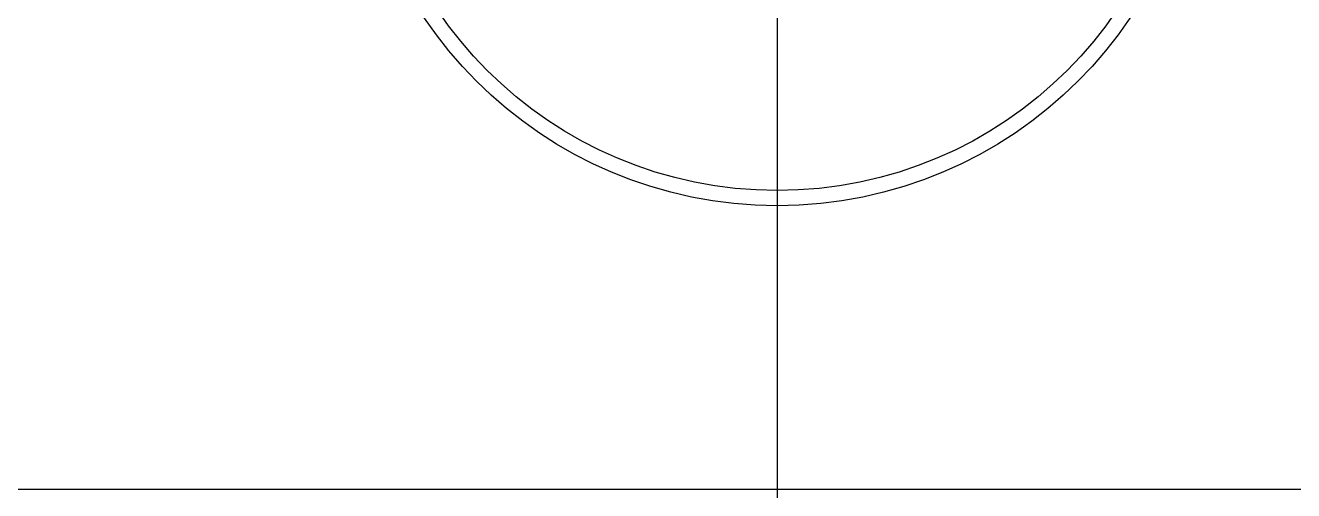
# Model space of a CAD drawing. Header units: millimetres. Extents: x 0 to 3800, y -67 to 2530.
# Drawn here: x 2335.18 to 2348.04, y 1003.91 to 1008.63 of the extents above; entities that cross this region are included whole.
import ezdxf
from ezdxf.lldxf.tags import DXFTag

# ---------------------------------------------------------------- set-up
doc = ezdxf.new("R2010")
doc.units = ezdxf.units.MM
doc.layers.add('내부선 및 부속', color=4, linetype='Continuous')
doc.layers.add('중심선', color=1, linetype='DASHED')
tags = doc.linetypes.add('DASHDOT', pattern=[70, 31, -13, 13, -13]).pattern_tags.tags
tags[10:11] = [DXFTag(74, 4), DXFTag(75, 0), DXFTag(340, '0'), DXFTag(46, 0.0), DXFTag(50, 0.0), DXFTag(44, 0.0), DXFTag(45, 0.0)]
tags[8:9] = [DXFTag(74, 4), DXFTag(75, 0), DXFTag(340, '0'), DXFTag(46, 0.0), DXFTag(50, 0.0), DXFTag(44, 0.0), DXFTag(45, 0.0)]
tags[6:7] = [DXFTag(74, 4), DXFTag(75, 0), DXFTag(340, '0'), DXFTag(46, 0.0), DXFTag(50, 0.0), DXFTag(44, 0.0), DXFTag(45, 0.0)]
tags[4:5] = [DXFTag(74, 4), DXFTag(75, 0), DXFTag(340, '0'), DXFTag(46, 0.0), DXFTag(50, 0.0), DXFTag(44, 0.0), DXFTag(45, 0.0)]
tags = doc.linetypes.add('DASHED', pattern=[25.72, 12.86, -12.86]).pattern_tags.tags
tags[6:7] = [DXFTag(74, 4), DXFTag(75, 0), DXFTag(340, '0'), DXFTag(46, 0.0), DXFTag(50, 0.0), DXFTag(44, 0.0), DXFTag(45, 0.0)]
tags[4:5] = [DXFTag(74, 4), DXFTag(75, 0), DXFTag(340, '0'), DXFTag(46, 0.0), DXFTag(50, 0.0), DXFTag(44, 0.0), DXFTag(45, 0.0)]

msp = doc.modelspace()

# ---------------------------------------------------------------- linework, layer by layer
at = {"layer": '내부선 및 부속', "linetype": 'Continuous'}
msp.add_line((2296.606, 1003.924), (2388.996, 1003.924), dxfattribs=at)
for radius in [4.312, 4.158]:
    msp.add_circle((2342.801, 1011.11), radius, dxfattribs=at)
at = {"layer": '중심선', "linetype": 'DASHDOT'}
msp.add_line((2342.801, 1114.625), (2342.801, 659.136), dxfattribs=at)

doc.saveas('drawing.dxf')
